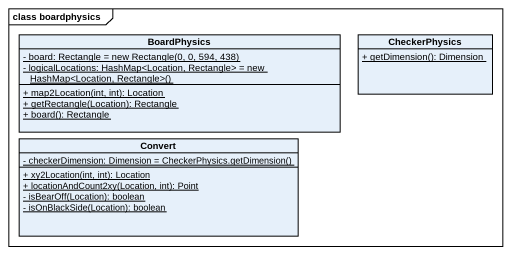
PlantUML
@startuml
mainframe class boardphysics
hide circle
hide empty members
skinparam classAttributeIconSize 0
class BoardPhysics {
  {static} {field} - board: Rectangle = new Rectangle(0, 0, 594, 438)
  {static} {field} - logicalLocations: HashMap<Location, Rectangle> = new HashMap<Location, Rectangle>()
  {static} + map2Location(int, int): Location
  {static} + getRectangle(Location): Rectangle
  {static} + board(): Rectangle
}
class CheckerPhysics {
  {static} + getDimension(): Dimension
}
class Convert {
  {static} {field} - checkerDimension: Dimension = CheckerPhysics.getDimension()
  {static} + xy2Location(int, int): Location
  {static} + locationAndCount2xy(Location, int): Point
  {static} - isBearOff(Location): boolean
  {static} - isOnBlackSide(Location): boolean
}
@enduml
